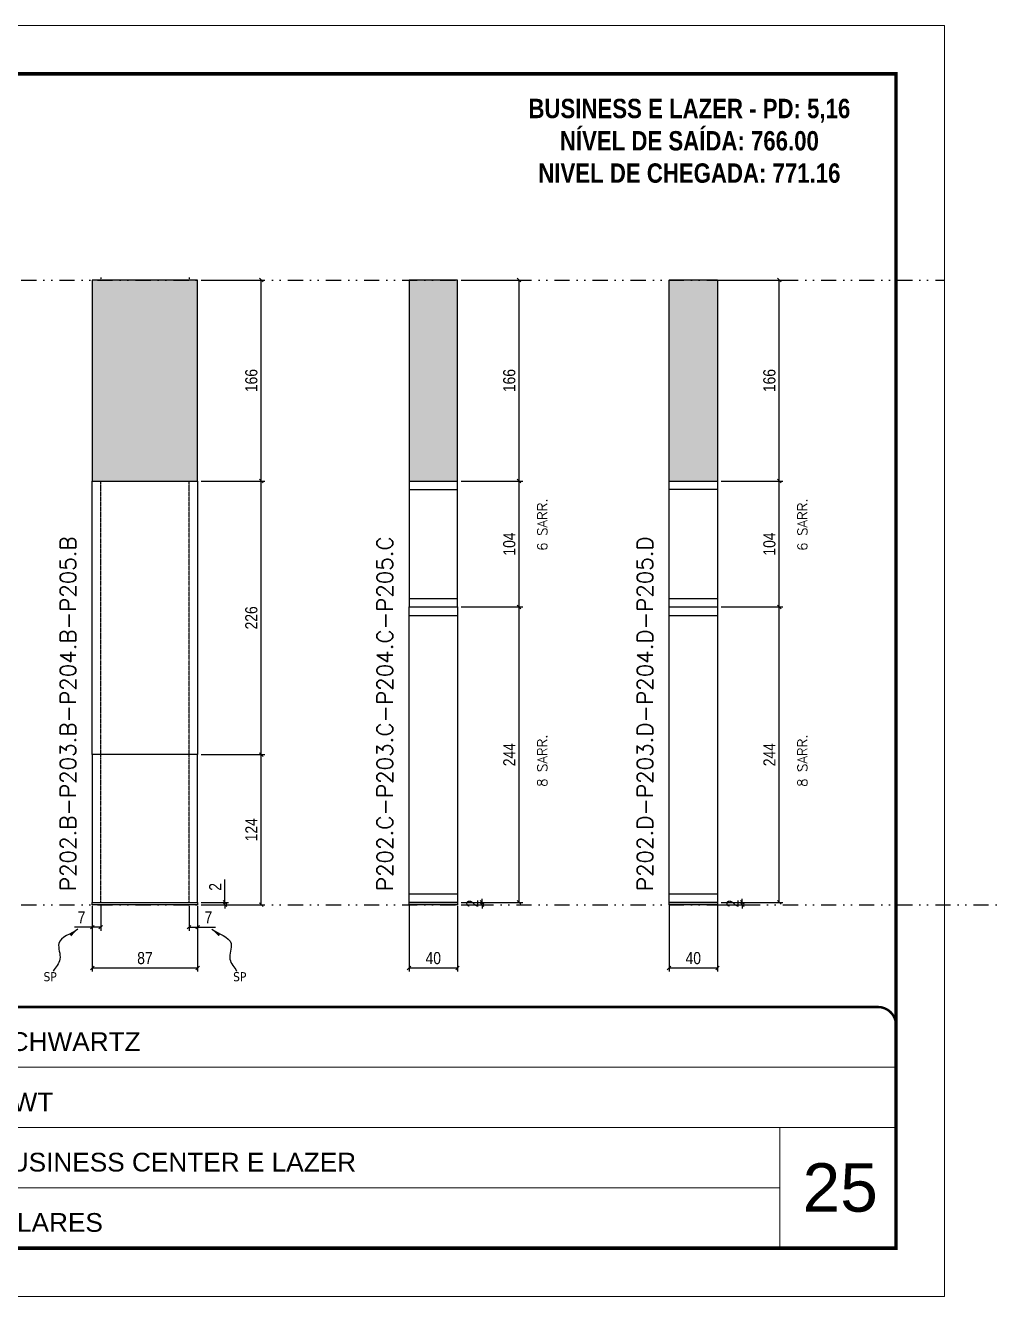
# Model space of a CAD drawing. Extents: x 13379 to 23315, y 867 to 16997.
# Drawn here: x 15112 to 15912, y 8907 to 9957 of the extents above; entities that cross this region are included whole.
import ezdxf

# ---------------------------------------------------------------- set-up
doc = ezdxf.new("R2010")
doc.units = 0
for name, pattern in [('CONTINUO', [0]), ('DASHED', [0.75, 0.5, -0.25]), ('DIVIDE2', [0.625, 0.25, -0.125, 0, -0.125, 0, -0.125]), ('HIDDEN', [0.375, 0.25, -0.125])]:
    doc.linetypes.add(name, pattern=pattern)
for name, color, linetype, lineweight in [('CARIMBO', 255, 'Continuous', 9), ('Folhas', 255, 'Continuous', 9), ('SARRAFO DE PRESSAO', 251, 'DASHED', 9), ('Texto Seção', 7, 'Continuous', 15)]:
    doc.layers.add(name, color=color, linetype=linetype, lineweight=lineweight)
for name, color, linetype in [('COTA', 241, 'Continuous'), ('NOMENCLATURA', 7, 'Continuous'), ('Nível', 160, 'Continuous'), ('Painéis', 200, 'Continuous'), ('SARR_2.2x7', 40, 'Continuous'), ('Sarrafo de Pressão', 42, 'HIDDEN'), ('texto', 7, 'Continuous')]:
    doc.layers.add(name, color=color, linetype=linetype)
doc.styles.add('ARIAL', font='arial.ttf')
doc.styles.add('COTA TECNICA', font='techl___.ttf', dxfattribs={"height": 10})
doc.styles.add('COTA TECNICA-50', font='techl___.ttf', dxfattribs={"height": 10})
doc.styles.add('REGUA-120', font='ROMANS.shx', dxfattribs={"height": 15})
doc.styles.add('ROMANC', font='techb___.ttf', dxfattribs={"height": 2.5})
doc.styles.add('ROMANS', font='romans.shx')
doc.styles.get("Standard").update_dxf_attribs({"font": 'arial.ttf'})
doc.styles.add('Tecnologia', font='')
doc.styles.get('Tecnologia').set_extended_font_data('Forgotten Futurist')
doc.dimstyles.new('COTA PAINEL-50', dxfattribs={"dimtxt": 10, "dimasz": 3, "dimexe": 3, "dimexo": 3, "dimgap": 3, "dimtad": 1, "dimdec": 1, "dimzin": 12, "dimdsep": 46, "dimtxsty": 'COTA TECNICA-50', "dimblk1": 'OBLIQUE', "dimblk2": 'OBLIQUE', "dimsah": 1, "dimcen": 0.9, "dimclrd": 4, "dimclre": 4, "dimclrt": 240, "dimadec": 1, "dimazin": 3, "dimtfac": 1, "dimtdec": 1, "dimtmove": 0, "dimatfit": 3, "dimfxl": 1, "dimtolj": 1, "dimtzin": 12, "dimarcsym": 0})
doc.dimstyles.new('PAINEL', dxfattribs={"dimtxt": 10, "dimasz": 3, "dimexe": 3, "dimexo": 3, "dimgap": 3, "dimtad": 1, "dimdec": 1, "dimzin": 12, "dimdsep": 46, "dimtxsty": 'COTA TECNICA', "dimblk1": 'OBLIQUE', "dimblk2": 'OBLIQUE', "dimsah": 1, "dimcen": 0.9, "dimclrd": 4, "dimclre": 4, "dimclrt": 240, "dimadec": 1, "dimazin": 3, "dimtfac": 1, "dimtdec": 1, "dimtmove": 0, "dimatfit": 3, "dimfxl": 1, "dimtolj": 1, "dimtzin": 12, "dimarcsym": 0})
doc.dimstyles.get("Standard").update_dxf_attribs({"dimtxt": 0.18, "dimasz": 0.18, "dimexe": 0.18, "dimexo": 0.0625, "dimgap": 0.09, "dimtad": 0, "dimtih": 1, "dimtoh": 1, "dimdec": 4, "dimzin": 0, "dimdsep": 46, "dimtxsty": 'Standard', "dimcen": 0.09, "dimadec": 0, "dimazin": 0, "dimtfac": 1, "dimtdec": 4, "dimtofl": 0, "dimtmove": 0, "dimatfit": 3, "dimfxl": 1, "dimtolj": 1, "dimtzin": 0, "dimarcsym": 0})

# ---------------------------------------------------------------- blocks, each defined once
blk = doc.blocks.new('9999999999')
at = {"color": 30, "linetype": 'CONTINUO'}
for p, q in [((98564.6, 34230.2), (98564.6, 34429.4)), ((98564.6, 34379.6), (99584, 34379.6)), ((98564.6, 34329.8), (99488, 34329.8)), ((99584, 34329.8), (99488, 34329.8)), ((99488, 34329.8), (99488, 34230.2)), ((98564.6, 34280), (99488, 34280))]:
    blk.add_line(p, q, dxfattribs=at)
at = {"color": 30, "linetype": 'CONTINUO', "const_width": 2}
blk.add_lwpolyline([(99584, 34230.2), (99584, 34414.4, 0.414214), (99569, 34429.4), (98229, 34429.4, 0.414214), (98214, 34414.4), (98214, 34245.2, 0.414214), (98229, 34230.2), (99584, 34230.2)], format="xyb", dxfattribs=at)
at = {"layer": 'Folhas'}
blk.add_lwpolyline([(98139, 34190.2), (99624, 34190.2), (99624, 35240.2), (98139, 35240.2)], close=True, dxfattribs=at)
at = {"layer": 'Folhas', "color": 30, "const_width": 3}
blk.add_lwpolyline([(98214, 34230.2), (99584, 34230.2), (99584, 35200.2), (98214, 35200.2)], close=True, dxfattribs=at)
at = {"color": 7, "linetype": 'Continuous', "ltscale": 5, "style": 'ARIAL'}
for s, height, p in [('SCHWARTZ', 15.48, (98837.7, 34393.1)), ('GWT', 15.48, (98837.7, 34343.3)), ('BUSINESS CENTER E LAZER', 15.483, (98837.7, 34293.5)), ('NOVA SISTEMAS CONSTRUTIVOS', 11.059, (98263.2, 34267.2)), ('PILARES', 15.48, (98837.7, 34243.7))]:
    blk.add_text(s, height=height, dxfattribs=at).set_placement(p)
at = {"layer": 'Folhas', "color": 7, "style": 'Tecnologia', "width": 1.5}
for s, p in [('CLIENTE:', (98573.7, 34397.2)), ('OBRA:', (98573.7, 34347.3)), ('PAVIMENTO:', (98573.7, 34297.5)), ('PROJETO:', (98573.7, 34247.7))]:
    blk.add_text(s, height=14, dxfattribs=at).set_placement(p)
blk = doc.blocks.new('_Oblique')
at = {"color": 0, "linetype": 'ByBlock', "lineweight": -2}
blk.add_line((-0.5, -0.5), (0.5, 0.5), dxfattribs=at)
blk = doc.blocks.new('*D809')
at = {"layer": 'COTA', "color": 4, "lineweight": -2, "transparency": 16777216}
for p, q in [((15167.3, 9229.7), (15167.3, 9175.5)), ((15254.3, 9229.7), (15254.3, 9175.5)), ((15167.3, 9178.5), (15254.3, 9178.5))]:
    blk.add_line(p, q, dxfattribs=at)
at = {"layer": 'Defpoints', "color": 0, "transparency": 16777216}
for p in [(15167.3, 9232.7), (15254.3, 9232.7), (15254.3, 9178.5)]:
    blk.add_point(p, dxfattribs=at)
at = {"layer": 'COTA', "color": 4, "lineweight": -2, "transparency": 16777216, "xscale": 3, "yscale": 3, "zscale": 3, "rotation": 180}
blk.add_blockref('_Oblique', (15167.3, 9178.5), dxfattribs=at)
at = {"layer": 'COTA', "color": 4, "lineweight": -2, "transparency": 16777216, "xscale": 3, "yscale": 3, "zscale": 3}
blk.add_blockref('_Oblique', (15254.3, 9178.5), dxfattribs=at)
at = {"layer": 'COTA', "color": 240, "transparency": 16777216, "insert": (15210.8, 9186.6), "char_height": 10, "attachment_point": 5, "style": 'COTA TECNICA'}
blk.add_mtext('\\A1;87', dxfattribs=at)
blk = doc.blocks.new('*D810')
at = {"layer": 'COTA', "color": 4, "lineweight": -2, "transparency": 16777216}
for p, q in [((15257.3, 9354.7), (15309.8, 9354.7)), ((15306.8, 9230.7), (15306.8, 9354.7)), ((15257.3, 9230.7), (15309.8, 9230.7))]:
    blk.add_line(p, q, dxfattribs=at)
at = {"layer": 'Defpoints', "color": 0, "transparency": 16777216}
for p in [(15254.3, 9354.7), (15306.8, 9354.7), (15254.3, 9230.7)]:
    blk.add_point(p, dxfattribs=at)
at = {"layer": 'COTA', "color": 4, "lineweight": -2, "transparency": 16777216, "xscale": 3, "yscale": 3, "zscale": 3}
for p, rotation in [((15306.8, 9354.7), 90), ((15306.8, 9230.7), 270)]:
    blk.add_blockref('_Oblique', p, dxfattribs=dict(at, rotation=rotation))
at = {"layer": 'COTA', "color": 240, "transparency": 16777216, "insert": (15298.7, 9292.7), "char_height": 10, "attachment_point": 5, "rotation": 90, "style": 'COTA TECNICA-50'}
blk.add_mtext('\\A1;124', dxfattribs=at)
blk = doc.blocks.new('*D811')
at = {"layer": 'COTA', "color": 4, "lineweight": -2, "transparency": 16777216}
for p, q in [((15276.8, 9232.7), (15276.8, 9251.5)), ((15257.3, 9232.7), (15279.8, 9232.7)), ((15257.3, 9230.7), (15279.8, 9230.7)), ((15276.8, 9230.7), (15276.8, 9232.7)), ((15276.8, 9230.7), (15276.8, 9227.7))]:
    blk.add_line(p, q, dxfattribs=at)
at = {"layer": 'Defpoints', "color": 0, "transparency": 16777216}
for p in [(15254.3, 9232.7), (15254.3, 9230.7), (15276.8, 9230.7)]:
    blk.add_point(p, dxfattribs=at)
at = {"layer": 'COTA', "color": 4, "lineweight": -2, "transparency": 16777216, "xscale": 3, "yscale": 3, "zscale": 3}
for p, rotation in [((15276.8, 9232.7), 270), ((15276.8, 9230.7), 90)]:
    blk.add_blockref('_Oblique', p, dxfattribs=dict(at, rotation=rotation))
at = {"layer": 'COTA', "color": 240, "transparency": 16777216, "insert": (15268.8, 9245.5), "char_height": 10, "attachment_point": 5, "rotation": 90, "style": 'COTA TECNICA-50'}
blk.add_mtext('\\A1;2', dxfattribs=at)
blk = doc.blocks.new('*D812')
at = {"layer": 'COTA', "color": 4, "lineweight": -2, "transparency": 16777216}
for p, q in [((15174.3, 9229.7), (15174.3, 9209.2)), ((15167.3, 9227.7), (15167.3, 9209.2)), ((15167.3, 9212.2), (15152.6, 9212.2)), ((15174.3, 9212.2), (15167.3, 9212.2))]:
    blk.add_line(p, q, dxfattribs=at)
at = {"layer": 'Defpoints', "color": 0, "transparency": 16777216}
for p in [(15167.3, 9230.7), (15174.3, 9232.7), (15167.3, 9212.2)]:
    blk.add_point(p, dxfattribs=at)
at = {"layer": 'COTA', "color": 4, "lineweight": -2, "transparency": 16777216, "xscale": 3, "yscale": 3, "zscale": 3, "rotation": 180}
blk.add_blockref('_Oblique', (15167.3, 9212.2), dxfattribs=at)
at = {"layer": 'COTA', "color": 4, "lineweight": -2, "transparency": 16777216, "xscale": 3, "yscale": 3, "zscale": 3}
blk.add_blockref('_Oblique', (15174.3, 9212.2), dxfattribs=at)
at = {"layer": 'COTA', "color": 240, "transparency": 16777216, "insert": (15158.4, 9220.3), "char_height": 10, "attachment_point": 5, "style": 'COTA TECNICA-50'}
blk.add_mtext('\\A1;7', dxfattribs=at)
blk = doc.blocks.new('*D813')
at = {"layer": 'COTA', "color": 4, "lineweight": -2, "transparency": 16777216}
for p, q in [((15247.3, 9229.7), (15247.3, 9209.2)), ((15254.3, 9227.7), (15254.3, 9209.2)), ((15247.3, 9212.2), (15254.3, 9212.2)), ((15254.3, 9212.2), (15269, 9212.2))]:
    blk.add_line(p, q, dxfattribs=at)
at = {"layer": 'Defpoints', "color": 0, "transparency": 16777216}
for p in [(15247.3, 9232.7), (15254.3, 9230.7), (15254.3, 9212.2)]:
    blk.add_point(p, dxfattribs=at)
at = {"layer": 'COTA', "color": 4, "lineweight": -2, "transparency": 16777216, "xscale": 3, "yscale": 3, "zscale": 3, "rotation": 180}
blk.add_blockref('_Oblique', (15247.3, 9212.2), dxfattribs=at)
at = {"layer": 'COTA', "color": 4, "lineweight": -2, "transparency": 16777216, "xscale": 3, "yscale": 3, "zscale": 3}
blk.add_blockref('_Oblique', (15254.3, 9212.2), dxfattribs=at)
at = {"layer": 'COTA', "color": 240, "transparency": 16777216, "insert": (15263.2, 9220.3), "char_height": 10, "attachment_point": 5, "style": 'COTA TECNICA-50'}
blk.add_mtext('\\A1;7', dxfattribs=at)
blk = doc.blocks.new('*D814')
at = {"layer": 'COTA', "color": 4, "lineweight": -2, "transparency": 16777216}
for p, q in [((15257.3, 9580.7), (15309.8, 9580.7)), ((15306.8, 9354.7), (15306.8, 9580.7)), ((15257.3, 9354.7), (15309.8, 9354.7))]:
    blk.add_line(p, q, dxfattribs=at)
at = {"layer": 'Defpoints', "color": 0, "transparency": 16777216}
for p in [(15254.3, 9580.7), (15306.8, 9580.7), (15254.3, 9354.7)]:
    blk.add_point(p, dxfattribs=at)
at = {"layer": 'COTA', "color": 4, "lineweight": -2, "transparency": 16777216, "xscale": 3, "yscale": 3, "zscale": 3}
for p, rotation in [((15306.8, 9580.7), 90), ((15306.8, 9354.7), 270)]:
    blk.add_blockref('_Oblique', p, dxfattribs=dict(at, rotation=rotation))
at = {"layer": 'COTA', "color": 240, "transparency": 16777216, "insert": (15298.7, 9467.7), "char_height": 10, "attachment_point": 5, "rotation": 90, "style": 'COTA TECNICA'}
blk.add_mtext('\\A1;226', dxfattribs=at)
blk = doc.blocks.new('*D815')
at = {"layer": 'COTA', "color": 4, "lineweight": -2, "transparency": 16777216}
for p, q in [((15257.3, 9746.7), (15309.8, 9746.7)), ((15306.8, 9580.7), (15306.8, 9746.7)), ((15257.3, 9580.7), (15309.8, 9580.7))]:
    blk.add_line(p, q, dxfattribs=at)
at = {"layer": 'Defpoints', "color": 0, "transparency": 16777216}
for p in [(15254.3, 9746.7), (15306.8, 9746.7), (15254.3, 9580.7)]:
    blk.add_point(p, dxfattribs=at)
at = {"layer": 'COTA', "color": 4, "lineweight": -2, "transparency": 16777216, "xscale": 3, "yscale": 3, "zscale": 3}
for p, rotation in [((15306.8, 9746.7), 90), ((15306.8, 9580.7), 270)]:
    blk.add_blockref('_Oblique', p, dxfattribs=dict(at, rotation=rotation))
at = {"layer": 'COTA', "color": 240, "transparency": 16777216, "insert": (15298.7, 9663.7), "char_height": 10, "attachment_point": 5, "rotation": 90, "style": 'COTA TECNICA'}
blk.add_mtext('\\A1;166', dxfattribs=at)
blk = doc.blocks.new('*D816')
at = {"layer": 'COTA', "color": 4, "lineweight": -2, "transparency": 16777216}
for p, q in [((15428.9, 9229.7), (15428.9, 9175.5)), ((15468.9, 9229.7), (15468.9, 9175.5)), ((15428.9, 9178.5), (15468.9, 9178.5))]:
    blk.add_line(p, q, dxfattribs=at)
at = {"layer": 'Defpoints', "color": 0, "transparency": 16777216}
for p in [(15428.9, 9232.7), (15468.9, 9232.7), (15468.9, 9178.5)]:
    blk.add_point(p, dxfattribs=at)
at = {"layer": 'COTA', "color": 4, "lineweight": -2, "transparency": 16777216, "xscale": 3, "yscale": 3, "zscale": 3, "rotation": 180}
blk.add_blockref('_Oblique', (15428.9, 9178.5), dxfattribs=at)
at = {"layer": 'COTA', "color": 4, "lineweight": -2, "transparency": 16777216, "xscale": 3, "yscale": 3, "zscale": 3}
blk.add_blockref('_Oblique', (15468.9, 9178.5), dxfattribs=at)
at = {"layer": 'COTA', "color": 240, "transparency": 16777216, "insert": (15448.9, 9186.6), "char_height": 10, "attachment_point": 5, "style": 'COTA TECNICA'}
blk.add_mtext('\\A1;40', dxfattribs=at)
blk = doc.blocks.new('*D817')
at = {"layer": 'COTA', "color": 4, "lineweight": -2, "transparency": 16777216}
for p, q in [((15471.9, 9476.7), (15522.8, 9476.7)), ((15519.8, 9232.7), (15519.8, 9476.7)), ((15471.9, 9232.7), (15522.8, 9232.7))]:
    blk.add_line(p, q, dxfattribs=at)
at = {"layer": 'Defpoints', "color": 0, "transparency": 16777216}
for p in [(15468.9, 9476.7), (15519.8, 9476.7), (15468.9, 9232.7)]:
    blk.add_point(p, dxfattribs=at)
at = {"layer": 'COTA', "color": 4, "lineweight": -2, "transparency": 16777216, "xscale": 3, "yscale": 3, "zscale": 3}
for p, rotation in [((15519.8, 9476.7), 90), ((15519.8, 9232.7), 270)]:
    blk.add_blockref('_Oblique', p, dxfattribs=dict(at, rotation=rotation))
at = {"layer": 'COTA', "color": 240, "transparency": 16777216, "insert": (15511.7, 9354.7), "char_height": 10, "attachment_point": 5, "rotation": 90, "style": 'COTA TECNICA'}
blk.add_mtext('\\A1;244', dxfattribs=at)
blk = doc.blocks.new('*D818')
at = {"layer": 'COTA', "color": 4, "lineweight": -2, "transparency": 16777216}
for p, q in [((15471.9, 9232.7), (15492.2, 9232.7)), ((15471.9, 9230.7), (15492.2, 9230.7)), ((15489.2, 9232.7), (15489.2, 9235.7)), ((15489.2, 9230.7), (15489.2, 9232.7)), ((15489.2, 9230.7), (15489.2, 9227.7))]:
    blk.add_line(p, q, dxfattribs=at)
at = {"layer": 'Defpoints', "color": 0, "transparency": 16777216}
for p in [(15468.9, 9232.7), (15468.9, 9230.7), (15489.2, 9232.7)]:
    blk.add_point(p, dxfattribs=at)
at = {"layer": 'COTA', "color": 4, "lineweight": -2, "transparency": 16777216, "xscale": 3, "yscale": 3, "zscale": 3}
for p, rotation in [((15489.2, 9232.7), 270), ((15489.2, 9230.7), 90)]:
    blk.add_blockref('_Oblique', p, dxfattribs=dict(at, rotation=rotation))
at = {"layer": 'COTA', "color": 240, "transparency": 16777216, "insert": (15481.2, 9231.7), "char_height": 10, "attachment_point": 5, "rotation": 90, "style": 'COTA TECNICA-50'}
blk.add_mtext('\\A1;2', dxfattribs=at)
blk = doc.blocks.new('*D819')
at = {"layer": 'COTA', "color": 4, "lineweight": -2, "transparency": 16777216}
for p, q in [((15471.9, 9580.7), (15522.8, 9580.7)), ((15519.8, 9476.7), (15519.8, 9580.7)), ((15471.9, 9476.7), (15522.8, 9476.7))]:
    blk.add_line(p, q, dxfattribs=at)
at = {"layer": 'Defpoints', "color": 0, "transparency": 16777216}
for p in [(15468.9, 9580.7), (15519.8, 9580.7), (15468.9, 9476.7)]:
    blk.add_point(p, dxfattribs=at)
at = {"layer": 'COTA', "color": 4, "lineweight": -2, "transparency": 16777216, "xscale": 3, "yscale": 3, "zscale": 3}
for p, rotation in [((15519.8, 9580.7), 90), ((15519.8, 9476.7), 270)]:
    blk.add_blockref('_Oblique', p, dxfattribs=dict(at, rotation=rotation))
at = {"layer": 'COTA', "color": 240, "transparency": 16777216, "insert": (15511.7, 9528.7), "char_height": 10, "attachment_point": 5, "rotation": 90, "style": 'COTA TECNICA'}
blk.add_mtext('\\A1;104', dxfattribs=at)
blk = doc.blocks.new('*D820')
at = {"layer": 'COTA', "color": 4, "lineweight": -2, "transparency": 16777216}
for p, q in [((15471.9, 9746.7), (15522.8, 9746.7)), ((15519.8, 9580.7), (15519.8, 9746.7)), ((15471.9, 9580.7), (15522.8, 9580.7))]:
    blk.add_line(p, q, dxfattribs=at)
at = {"layer": 'Defpoints', "color": 0, "transparency": 16777216}
for p in [(15468.9, 9746.7), (15519.8, 9746.7), (15468.9, 9580.7)]:
    blk.add_point(p, dxfattribs=at)
at = {"layer": 'COTA', "color": 4, "lineweight": -2, "transparency": 16777216, "xscale": 3, "yscale": 3, "zscale": 3}
for p, rotation in [((15519.8, 9746.7), 90), ((15519.8, 9580.7), 270)]:
    blk.add_blockref('_Oblique', p, dxfattribs=dict(at, rotation=rotation))
at = {"layer": 'COTA', "color": 240, "transparency": 16777216, "insert": (15511.7, 9663.7), "char_height": 10, "attachment_point": 5, "rotation": 90, "style": 'COTA TECNICA'}
blk.add_mtext('\\A1;166', dxfattribs=at)
blk = doc.blocks.new('*D821')
at = {"layer": 'COTA', "color": 4, "lineweight": -2, "transparency": 16777216}
for p, q in [((15643.6, 9229.7), (15643.6, 9175.5)), ((15683.6, 9229.7), (15683.6, 9175.5)), ((15643.6, 9178.5), (15683.6, 9178.5))]:
    blk.add_line(p, q, dxfattribs=at)
at = {"layer": 'Defpoints', "color": 0, "transparency": 16777216}
for p in [(15643.6, 9232.7), (15683.6, 9232.7), (15683.6, 9178.5)]:
    blk.add_point(p, dxfattribs=at)
at = {"layer": 'COTA', "color": 4, "lineweight": -2, "transparency": 16777216, "xscale": 3, "yscale": 3, "zscale": 3, "rotation": 180}
blk.add_blockref('_Oblique', (15643.6, 9178.5), dxfattribs=at)
at = {"layer": 'COTA', "color": 4, "lineweight": -2, "transparency": 16777216, "xscale": 3, "yscale": 3, "zscale": 3}
blk.add_blockref('_Oblique', (15683.6, 9178.5), dxfattribs=at)
at = {"layer": 'COTA', "color": 240, "transparency": 16777216, "insert": (15663.6, 9186.6), "char_height": 10, "attachment_point": 5, "style": 'COTA TECNICA'}
blk.add_mtext('\\A1;40', dxfattribs=at)
blk = doc.blocks.new('*D822')
at = {"layer": 'COTA', "color": 4, "lineweight": -2, "transparency": 16777216}
for p, q in [((15686.6, 9476.7), (15737.6, 9476.7)), ((15734.6, 9232.7), (15734.6, 9476.7)), ((15686.6, 9232.7), (15737.6, 9232.7))]:
    blk.add_line(p, q, dxfattribs=at)
at = {"layer": 'Defpoints', "color": 0, "transparency": 16777216}
for p in [(15683.6, 9476.7), (15734.6, 9476.7), (15683.6, 9232.7)]:
    blk.add_point(p, dxfattribs=at)
at = {"layer": 'COTA', "color": 4, "lineweight": -2, "transparency": 16777216, "xscale": 3, "yscale": 3, "zscale": 3}
for p, rotation in [((15734.6, 9476.7), 90), ((15734.6, 9232.7), 270)]:
    blk.add_blockref('_Oblique', p, dxfattribs=dict(at, rotation=rotation))
at = {"layer": 'COTA', "color": 240, "transparency": 16777216, "insert": (15726.5, 9354.7), "char_height": 10, "attachment_point": 5, "rotation": 90, "style": 'COTA TECNICA'}
blk.add_mtext('\\A1;244', dxfattribs=at)
blk = doc.blocks.new('*D823')
at = {"layer": 'COTA', "color": 4, "lineweight": -2, "transparency": 16777216}
for p, q in [((15686.6, 9232.7), (15707, 9232.7)), ((15686.6, 9230.7), (15707, 9230.7)), ((15704, 9232.7), (15704, 9235.7)), ((15704, 9230.7), (15704, 9232.7)), ((15704, 9230.7), (15704, 9227.7))]:
    blk.add_line(p, q, dxfattribs=at)
at = {"layer": 'Defpoints', "color": 0, "transparency": 16777216}
for p in [(15683.6, 9232.7), (15683.6, 9230.7), (15704, 9232.7)]:
    blk.add_point(p, dxfattribs=at)
at = {"layer": 'COTA', "color": 4, "lineweight": -2, "transparency": 16777216, "xscale": 3, "yscale": 3, "zscale": 3}
for p, rotation in [((15704, 9232.7), 270), ((15704, 9230.7), 90)]:
    blk.add_blockref('_Oblique', p, dxfattribs=dict(at, rotation=rotation))
at = {"layer": 'COTA', "color": 240, "transparency": 16777216, "insert": (15696, 9231.7), "char_height": 10, "attachment_point": 5, "rotation": 90, "style": 'COTA TECNICA-50'}
blk.add_mtext('\\A1;2', dxfattribs=at)
blk = doc.blocks.new('*D824')
at = {"layer": 'COTA', "color": 4, "lineweight": -2, "transparency": 16777216}
for p, q in [((15686.6, 9580.7), (15737.6, 9580.7)), ((15734.6, 9476.7), (15734.6, 9580.7)), ((15686.6, 9476.7), (15737.6, 9476.7))]:
    blk.add_line(p, q, dxfattribs=at)
at = {"layer": 'Defpoints', "color": 0, "transparency": 16777216}
for p in [(15683.6, 9580.7), (15734.6, 9580.7), (15683.6, 9476.7)]:
    blk.add_point(p, dxfattribs=at)
at = {"layer": 'COTA', "color": 4, "lineweight": -2, "transparency": 16777216, "xscale": 3, "yscale": 3, "zscale": 3}
for p, rotation in [((15734.6, 9580.7), 90), ((15734.6, 9476.7), 270)]:
    blk.add_blockref('_Oblique', p, dxfattribs=dict(at, rotation=rotation))
at = {"layer": 'COTA', "color": 240, "transparency": 16777216, "insert": (15726.5, 9528.7), "char_height": 10, "attachment_point": 5, "rotation": 90, "style": 'COTA TECNICA'}
blk.add_mtext('\\A1;104', dxfattribs=at)
blk = doc.blocks.new('*D825')
at = {"layer": 'COTA', "color": 4, "lineweight": -2, "transparency": 16777216}
for p, q in [((15686.6, 9746.7), (15737.6, 9746.7)), ((15734.6, 9580.7), (15734.6, 9746.7)), ((15686.6, 9580.7), (15737.6, 9580.7))]:
    blk.add_line(p, q, dxfattribs=at)
at = {"layer": 'Defpoints', "color": 0, "transparency": 16777216}
for p in [(15683.6, 9746.7), (15734.6, 9746.7), (15683.6, 9580.7)]:
    blk.add_point(p, dxfattribs=at)
at = {"layer": 'COTA', "color": 4, "lineweight": -2, "transparency": 16777216, "xscale": 3, "yscale": 3, "zscale": 3}
for p, rotation in [((15734.6, 9746.7), 90), ((15734.6, 9580.7), 270)]:
    blk.add_blockref('_Oblique', p, dxfattribs=dict(at, rotation=rotation))
at = {"layer": 'COTA', "color": 240, "transparency": 16777216, "insert": (15726.5, 9663.7), "char_height": 10, "attachment_point": 5, "rotation": 90, "style": 'COTA TECNICA'}
blk.add_mtext('\\A1;166', dxfattribs=at)

msp = doc.modelspace()

# ---------------------------------------------------------------- hatches: boundary and pattern name
at = {"layer": 'COTA'}
h = msp.add_hatch(dxfattribs=at)
h.set_pattern_fill('AR-CONC', color=256, scale=0.03)
h.set_pattern_definition([(50, (-2922.4187, -3491.158), (5.4655401, -0.4781726), [0.5715, -6.2865]), (355, (-2922.419, -3491.158), (-1.0573026, 5.7317054), [0.4572, -5.0292175]), (100.451445, (-2921.963, -3491.198), (4.4082374, 5.2535326), [0.4857003, -5.3427073]), (46.1842, (-2922.419, -3489.634), (8.1323712, -1.2612698), [0.85725, -9.42975]), (96.635558, (-2921.741, -3489.739), (7.122124, 7.4227837), [0.7285507, -8.0140682]), (351.18415, (-2922.419, -3489.634), (7.122124, 7.4227837), [0.685799, -7.543792]), (21, (-2921.6567, -3490.015), (4.5484317, -3.06795595), [0.5715, -6.2865]), (326, (-2921.657, -3490.015), (1.8540609, 5.525639), [0.4572, -5.0292]), (71.451445, (-2921.2777, -3490.2707), (6.4024926, 2.4576831), [0.4857003, -5.3426981]), (37.5, (-2922.4187, -3491.158), (0.0926581, 2.53665117), [0, -4.96824, 0, -5.1054, 0, -5.04825]), (7.5, (-2922.4187, -3491.158), (2.00458988, 3.00541724), [0, -2.91084, 0, -4.85394, 0, -1.92405]), (327.5, (-2924.118, -3491.158), (4.06771786, -0.17186232), [0, -1.905, 0, -5.9436, 0, -7.8867]), (317.5, (-2924.88, -3491.158), (4.44387544, 0.76279473), [0, -2.4765, 0, -3.94716, 0, -5.6007])])
h.paths.add_polyline_path([(15254.3, 9746.72), (15167.3, 9746.72), (15167.3, 9580.72), (15254.3, 9580.72)])
h = msp.add_hatch(dxfattribs=at)
h.set_pattern_fill('AR-CONC', color=256, scale=0.03)
h.set_pattern_definition([(50, (-118.5693, 0), (5.4655401, -0.4781726), [0.5715, -6.2865]), (355, (-118.569, 0), (-1.0573026, 5.7317054), [0.4572, -5.0292175]), (100.451445, (-118.114, -0.04), (4.4082374, 5.2535326), [0.4857003, -5.3427073]), (46.1842, (-118.569, 1.524), (8.1323712, -1.2612698), [0.85725, -9.42975]), (96.63556, (-117.8916, 1.419), (7.122124, 7.4227837), [0.7285507, -8.0140682]), (351.18415, (-118.569, 1.524), (7.122124, 7.4227837), [0.685799, -7.543792]), (21, (-117.8073, 1.143), (4.5484317, -3.067956), [0.5715, -6.2865]), (326, (-117.807, 1.143), (1.8540609, 5.525639), [0.4572, -5.0292]), (71.451445, (-117.428, 0.8873), (6.4024926, 2.457683), [0.4857003, -5.3426981]), (37.5, (-118.5693, 0), (0.0926581, 2.53665117), [0, -4.96824, 0, -5.1054, 0, -5.04825]), (7.5, (-118.5693, 0), (2.00458988, 3.00541724), [0, -2.91084, 0, -4.85394, 0, -1.92405]), (327.5, (-120.2685, 0), (4.06771786, -0.17186232), [0, -1.905, 0, -5.9436, 0, -7.8867]), (317.5, (-121.0305, 0), (4.44387544, 0.7627947), [0, -2.4765, 0, -3.94716, 0, -5.6007])])
h.paths.add_polyline_path([(15428.87, 9746.72), (15468.87, 9746.72), (15468.87, 9580.72), (15428.87, 9580.72), (15428.87, 9622.72)])
h = msp.add_hatch(dxfattribs=at)
h.set_pattern_fill('AR-CONC', color=256, scale=0.03)
h.set_pattern_definition([(50, (96.203, 0), (5.4655401, -0.4781726), [0.5715, -6.2865]), (355, (96.203, 0), (-1.0573026, 5.7317054), [0.4572, -5.0292175]), (100.451445, (96.6583, -0.04), (4.4082374, 5.2535326), [0.4857003, -5.3427073]), (46.1842, (96.203, 1.524), (8.1323712, -1.2612698), [0.85725, -9.42975]), (96.63556, (96.8806, 1.419), (7.122124, 7.4227837), [0.7285507, -8.0140682]), (351.18415, (96.203, 1.524), (7.122124, 7.4227837), [0.685799, -7.543792]), (21, (96.965, 1.143), (4.5484317, -3.067956), [0.5715, -6.2865]), (326, (96.965, 1.143), (1.8540609, 5.525639), [0.4572, -5.0292]), (71.451445, (97.344, 0.8873), (6.4024926, 2.457683), [0.4857003, -5.3426981]), (37.5, (96.2029, 0), (0.0926581, 2.53665117), [0, -4.96824, 0, -5.1054, 0, -5.04825]), (7.5, (96.203, 0), (2.00458988, 3.00541724), [0, -2.91084, 0, -4.85394, 0, -1.92405]), (327.5, (94.5036, 0), (4.06771786, -0.17186232), [0, -1.905, 0, -5.9436, 0, -7.8867]), (317.5, (93.7416, 0), (4.44387544, 0.7627947), [0, -2.4765, 0, -3.94716, 0, -5.6007])])
h.paths.add_polyline_path([(15643.65, 9746.72), (15683.65, 9746.72), (15683.65, 9580.72), (15643.65, 9580.72), (15643.65, 9622.72)])

# ---------------------------------------------------------------- linework, layer by layer
for p, q in [((15468.87, 9746.72), (15428.87, 9746.72)), ((15428.87, 9746.72), (15428.87, 9580.72)), ((15468.87, 9580.72), (15468.87, 9746.72)), ((15683.65, 9746.72), (15643.65, 9746.72)), ((15643.65, 9580.72), (15643.65, 9746.72)), ((15683.65, 9746.72), (15683.65, 9580.72))]:
    msp.add_line(p, q, dxfattribs=at)
msp.add_lwpolyline([(15167.3, 9580.72), (15254.3, 9580.72), (15254.3, 9746.72), (15167.3, 9746.72)], close=True, dxfattribs=at)
at = {"layer": 'Nível', "color": 4, "linetype": 'DIVIDE2', "ltscale": 50}
for p, q in [((13378.94, 9746.72), (15871, 9746.72)), ((13378.94, 9230.72), (17469.5, 9230.72))]:
    msp.add_line(p, q, dxfattribs=at)
at = {"layer": 'Painéis'}
for p, q in [((15167.3, 9354.72), (15167.3, 9580.72)), ((15167.3, 9580.72), (15254.3, 9580.72)), ((15254.3, 9580.72), (15254.3, 9354.72)), ((15428.87, 9580.72), (15428.87, 9476.72)), ((15428.87, 9580.72), (15468.87, 9580.72)), ((15468.87, 9476.72), (15468.87, 9580.72)), ((15643.65, 9476.72), (15643.65, 9580.72)), ((15643.65, 9580.72), (15683.65, 9580.72)), ((15683.65, 9580.72), (15683.65, 9476.72)), ((15428.87, 9476.72), (15468.87, 9476.72)), ((15643.65, 9476.72), (15683.65, 9476.72))]:
    msp.add_line(p, q, dxfattribs=at)
for points in [[(15468.87, 9476.72), (15468.87, 9232.72), (15428.87, 9232.72), (15428.87, 9476.72)], [(15683.65, 9476.72), (15683.65, 9232.72), (15643.65, 9232.72), (15643.65, 9476.72)]]:
    msp.add_lwpolyline(points, dxfattribs=at)
for points in [[(15167.3, 9232.72), (15254.3, 9232.72), (15254.3, 9354.72), (15167.3, 9354.72)], [(15167.3, 9232.72), (15254.3, 9232.72), (15254.3, 9230.72), (15167.3, 9230.72)], [(15428.87, 9232.72), (15468.87, 9232.72), (15468.87, 9230.72), (15428.87, 9230.72)], [(15643.65, 9232.72), (15683.65, 9232.72), (15683.65, 9230.72), (15643.65, 9230.72)]]:
    msp.add_lwpolyline(points, close=True, dxfattribs=at)
at = {"layer": 'SARR_2.2x7', "linetype": 'ByBlock'}
for p, q in [((15428.87, 9573.72), (15468.87, 9573.72)), ((15683.65, 9573.72), (15643.65, 9573.72)), ((15428.87, 9483.72), (15468.87, 9483.72)), ((15643.65, 9483.72), (15683.65, 9483.72)), ((15428.87, 9469.72), (15468.87, 9469.72)), ((15643.65, 9469.72), (15683.65, 9469.72)), ((15428.87, 9239.72), (15468.87, 9239.72)), ((15643.65, 9239.72), (15683.65, 9239.72))]:
    msp.add_line(p, q, dxfattribs=at)
at = {"layer": 'Sarrafo de Pressão'}
for p, q in [((15174.3, 9748.72), (15174.3, 9746.72)), ((15247.3, 9748.72), (15247.3, 9746.72)), ((15174.3, 9354.72), (15174.3, 9580.72)), ((15247.3, 9354.72), (15247.3, 9580.72)), ((15174.3, 9232.72), (15174.3, 9354.72)), ((15247.3, 9232.72), (15247.3, 9354.72))]:
    msp.add_line(p, q, dxfattribs=at)

# ---------------------------------------------------------------- block references
at = {"layer": 'SARRAFO DE PRESSAO', "color": 6, "linetype": 'ByBlock'}
msp.add_blockref('9999999999', (-83752.98, -25283.14), dxfattribs=at)

# ---------------------------------------------------------------- texts
at = {"layer": 'CARIMBO', "style": 'ARIAL'}
msp.add_text('25', height=40, dxfattribs=at).set_placement((15753.86, 8977.21))
at = {"layer": 'NOMENCLATURA', "color": 2, "insert": (15660.38, 9923.13), "char_height": 16, "attachment_point": 2, "style": 'ROMANC'}
msp.add_mtext_dynamic_manual_height_columns('\\PBUSINESS E LAZER - PD: 5,16\\PNÍVEL DE SAÍDA: 766.00\\PNIVEL DE CHEGADA: 771.16', width=376.0554, gutter_width=1, heights=[0], dxfattribs=at)
at = {"layer": 'texto', "color": 0, "char_height": 7.5, "attachment_point": 5}
for insert in [(15132.52, 9171.23), (15289.08, 9171.23)]:
    msp.add_mtext('{\\fTahoma|b0|i0|c0|p34;\\C4;SP}', dxfattribs=dict(at, insert=insert))
at = {"layer": 'Texto Seção', "linetype": 'Continuous', "style": 'ROMANS'}
for s, p in [('6 SARR.', (15542.96, 9523.1)), ('6 SARR.', (15757.73, 9523.1)), ('8 SARR.', (15542.96, 9328.1)), ('8 SARR.', (15757.73, 9328.1))]:
    msp.add_text(s, height=8, rotation=90, dxfattribs=at).set_placement(p)
at = {"layer": 'Texto Seção', "char_height": 13, "width": 285.3299, "attachment_point": 7, "rotation": 90, "style": 'REGUA-120'}
for s, insert in [('P202.B-P203.B-P204.B-P205.B', (15153.83, 9241.97)), ('P202.C-P203.C-P204.C-P205.C', (15415.4, 9241.97)), ('P202.D-P203.D-P204.D-P205.D', (15630.17, 9241.97))]:
    msp.add_mtext(s, dxfattribs=dict(at, insert=insert))

# ---------------------------------------------------------------- dimensions: what is measured, and where the dimension line sits
at = {"layer": 'COTA'}
for base, p1, p2, angle, dimstyle, picture, middle in [((15306.76, 9746.72), (15254.3, 9580.72), (15254.3, 9746.72), 90, 'PAINEL', '*D815', (15298.66, 9663.72)), ((15519.8, 9746.72), (15468.87, 9580.72), (15468.87, 9746.72), 90, 'PAINEL', '*D820', (15511.69, 9663.72)), ((15306.76, 9580.72), (15254.3, 9354.72), (15254.3, 9580.72), 90, 'PAINEL', '*D814', (15298.66, 9467.72)), ((15519.8, 9580.72), (15468.87, 9476.72), (15468.87, 9580.72), 90, 'PAINEL', '*D819', (15511.69, 9528.72)), ((15734.57, 9580.72), (15683.65, 9476.72), (15683.65, 9580.72), 90, 'PAINEL', '*D824', (15726.47, 9528.72)), ((15306.76, 9354.72), (15254.3, 9230.72), (15254.3, 9354.72), 90, 'COTA PAINEL-50', '*D810', (15298.69, 9292.72)), ((15167.3, 9212.21), (15174.3, 9232.72), (15167.3, 9230.72), 180, 'COTA PAINEL-50', '*D812', (15158.43, 9220.28))]:
    dim = msp.add_linear_dim(base=base, p1=p1, p2=p2, angle=angle, dimstyle=dimstyle, dxfattribs=at)
    dim.commit()
    dim.dimension.update_dxf_attribs({"geometry": picture, "text_midpoint": middle})
for base, p1, p2, override, picture, middle in [((15734.57, 9746.72), (15683.65, 9580.72), (15683.65, 9746.72), {"dimtmove": 1}, '*D825', (15726.47, 9663.72)), ((15519.8, 9476.72), (15468.87, 9232.72), (15468.87, 9476.72), {"dimarcsym": 2}, '*D817', (15511.72, 9354.72)), ((15734.57, 9476.72), (15683.65, 9232.72), (15683.65, 9476.72), {"dimarcsym": 2}, '*D822', (15726.5, 9354.72))]:
    dim = msp.add_linear_dim(base=base, p1=p1, p2=p2, angle=90, dimstyle='PAINEL', override=override, dxfattribs=at)
    dim.commit()
    dim.dimension.update_dxf_attribs({"geometry": picture, "text_midpoint": middle})
for base, p1, p2, picture, middle in [((15276.83, 9230.72), (15254.3, 9232.72), (15254.3, 9230.72), '*D811', (15276.83, 9245.47)), ((15489.22, 9232.72), (15468.87, 9230.72), (15468.87, 9232.72), '*D818', (15489.22, 9231.72)), ((15703.99, 9232.72), (15683.65, 9230.72), (15683.65, 9232.72), '*D823', (15703.99, 9231.72))]:
    dim = msp.add_linear_dim(base=base, p1=p1, p2=p2, angle=90, dimstyle='COTA PAINEL-50', dxfattribs=at)
    dim.commit()
    dim.dimension.update_dxf_attribs({"geometry": picture, "text_midpoint": middle, "dimtype": 160})
for base, p1, p2, picture, middle in [((15254.3, 9178.54), (15167.3, 9232.72), (15254.3, 9232.72), '*D809', (15210.8, 9186.64)), ((15468.87, 9178.54), (15428.87, 9232.72), (15468.87, 9232.72), '*D816', (15448.87, 9186.65)), ((15683.65, 9178.54), (15643.65, 9232.72), (15683.65, 9232.72), '*D821', (15663.65, 9186.65))]:
    dim = msp.add_linear_dim(base=base, p1=p1, p2=p2, dimstyle='PAINEL', override={"dimarcsym": 2}, dxfattribs=at)
    dim.commit()
    dim.dimension.update_dxf_attribs({"geometry": picture, "text_midpoint": middle})
dim = msp.add_linear_dim(base=(15254.3, 9212.21), p1=(15247.3, 9232.72), p2=(15254.3, 9230.72), dimstyle='COTA PAINEL-50', dxfattribs=at)
dim.commit()
dim.dimension.update_dxf_attribs({"geometry": '*D813', "text_midpoint": (15263.17, 9220.28)})

# ---------------------------------------------------------------- leaders
at = {"layer": 'COTA', "path_type": 1}
for points in [[(15155.47, 9210.54), (15139.69, 9198.7), (15140.61, 9185.7), (15135.06, 9175.92)], [(15266.13, 9210.54), (15281.91, 9198.7), (15280.99, 9185.7), (15286.54, 9175.92)]]:
    msp.add_leader(points, dimstyle='Standard', override={"dimasz": 8}, dxfattribs=at)

doc.saveas('drawing.dxf')
